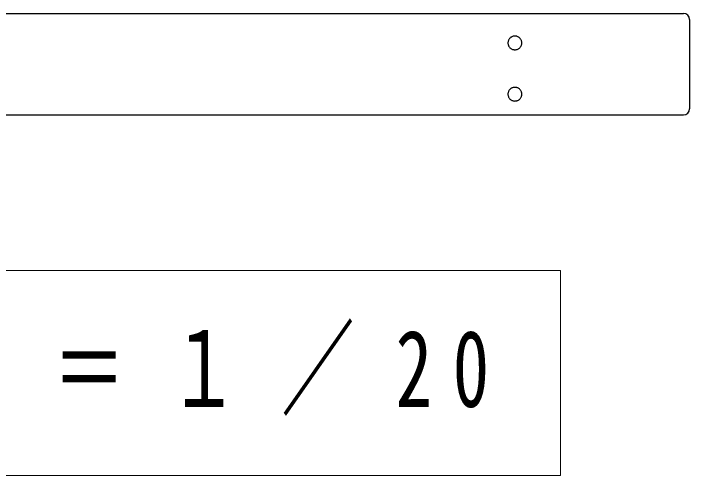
# Model space of a CAD drawing. Units: millimetres on the paper, scale 1:20. Extents: x -365 to 12, y -47 to 257.
# Drawn here: x -255.41 to -226.37, y 179.59 to 199.42 of the extents above; entities that cross this region are included whole.
import ezdxf

# ---------------------------------------------------------------- set-up
doc = ezdxf.new("R2010")
doc.units = ezdxf.units.MM
doc.layers.add('LY_1', color=7, linetype='Continuous', lineweight=25)
doc.styles.add('ＭＳ ゴシック', font='')
doc.styles.get('ＭＳ ゴシック').set_extended_font_data('MS Gothic')

msp = doc.modelspace()

# ---------------------------------------------------------------- linework, layer by layer
at = {"layer": 'LY_1', "color": 4}
for p, q in [((-286.117, 199.42), (-226.617, 199.42)), ((-226.367, 199.17), (-226.367, 195.322)), ((-286.117, 195.072), (-226.617, 195.072))]:
    msp.add_line(p, q, dxfattribs=at)
at = {"layer": 'LY_1', "lineweight": 13}
for p, q in [((-231.904, 188.386), (-279.704, 188.386)), ((-231.904, 179.586), (-231.904, 188.386)), ((-279.704, 179.586), (-231.904, 179.586))]:
    msp.add_line(p, q, dxfattribs=at)
at = {"layer": 'LY_1', "color": 4}
for points in [[(-233.567, 198.158), (-233.569, 198.183), (-233.572, 198.209), (-233.578, 198.234), (-233.585, 198.258), (-233.595, 198.282), (-233.608, 198.304), (-233.622, 198.326), (-233.638, 198.346), (-233.655, 198.365), (-233.675, 198.383), (-233.695, 198.398), (-233.717, 198.412), (-233.741, 198.424), (-233.765, 198.434), (-233.79, 198.441), (-233.815, 198.447), (-233.841, 198.45), (-233.867, 198.451), (-233.894, 198.45), (-233.919, 198.447), (-233.945, 198.441), (-233.97, 198.434), (-233.994, 198.424), (-234.017, 198.412), (-234.039, 198.398), (-234.06, 198.383), (-234.08, 198.365), (-234.097, 198.346), (-234.113, 198.326), (-234.127, 198.304), (-234.139, 198.282), (-234.149, 198.258), (-234.157, 198.234), (-234.163, 198.209), (-234.166, 198.183), (-234.167, 198.158), (-234.166, 198.132), (-234.163, 198.107), (-234.157, 198.082), (-234.149, 198.057), (-234.139, 198.034), (-234.127, 198.011), (-234.113, 197.989), (-234.097, 197.969), (-234.08, 197.95), (-234.06, 197.933), (-234.039, 197.917), (-234.017, 197.904), (-233.994, 197.892), (-233.97, 197.882), (-233.945, 197.874), (-233.919, 197.869), (-233.894, 197.865), (-233.867, 197.864), (-233.841, 197.865), (-233.815, 197.869), (-233.79, 197.874), (-233.765, 197.882), (-233.741, 197.892), (-233.717, 197.904), (-233.695, 197.917), (-233.675, 197.933), (-233.655, 197.95), (-233.638, 197.969), (-233.622, 197.989), (-233.608, 198.011), (-233.595, 198.034), (-233.585, 198.057), (-233.578, 198.082), (-233.572, 198.107), (-233.569, 198.132)], [(-233.567, 195.957), (-233.569, 195.983), (-233.572, 196.008), (-233.578, 196.033), (-233.585, 196.057), (-233.595, 196.081), (-233.608, 196.104), (-233.622, 196.125), (-233.638, 196.146), (-233.655, 196.164), (-233.675, 196.182), (-233.695, 196.197), (-233.717, 196.211), (-233.741, 196.223), (-233.765, 196.233), (-233.79, 196.24), (-233.815, 196.246), (-233.841, 196.249), (-233.867, 196.25), (-233.894, 196.249), (-233.919, 196.246), (-233.945, 196.24), (-233.97, 196.233), (-233.994, 196.223), (-234.017, 196.211), (-234.039, 196.197), (-234.06, 196.182), (-234.08, 196.164), (-234.097, 196.146), (-234.113, 196.125), (-234.127, 196.104), (-234.139, 196.081), (-234.149, 196.057), (-234.157, 196.033), (-234.163, 196.008), (-234.166, 195.983), (-234.167, 195.957), (-234.166, 195.931), (-234.163, 195.906), (-234.157, 195.881), (-234.149, 195.857), (-234.139, 195.833), (-234.127, 195.81), (-234.113, 195.789), (-234.097, 195.768), (-234.08, 195.749), (-234.06, 195.732), (-234.039, 195.717), (-234.017, 195.703), (-233.994, 195.691), (-233.97, 195.681), (-233.945, 195.673), (-233.919, 195.668), (-233.894, 195.665), (-233.867, 195.663), (-233.841, 195.665), (-233.815, 195.668), (-233.79, 195.673), (-233.765, 195.681), (-233.741, 195.691), (-233.717, 195.703), (-233.695, 195.717), (-233.675, 195.732), (-233.655, 195.749), (-233.638, 195.768), (-233.622, 195.789), (-233.608, 195.81), (-233.595, 195.833), (-233.585, 195.857), (-233.578, 195.881), (-233.572, 195.906), (-233.569, 195.931)]]:
    msp.add_lwpolyline(points, close=True, dxfattribs=at)
for centre, start, end in [((-226.617, 199.17), 0, 90), ((-226.617, 195.322), 270, 0)]:
    msp.add_arc(centre, 0.25, start, end, dxfattribs=at)

# ---------------------------------------------------------------- texts
at = {"layer": 'LY_1', "insert": (-278.304, 183.986), "char_height": 3.299, "attachment_point": 4, "style": 'ＭＳ ゴシック'}
msp.add_mtext('\\T1.56;\\W0.7;平面図\u3000Ｓ＝１／20', dxfattribs=at)

doc.saveas('drawing.dxf')
